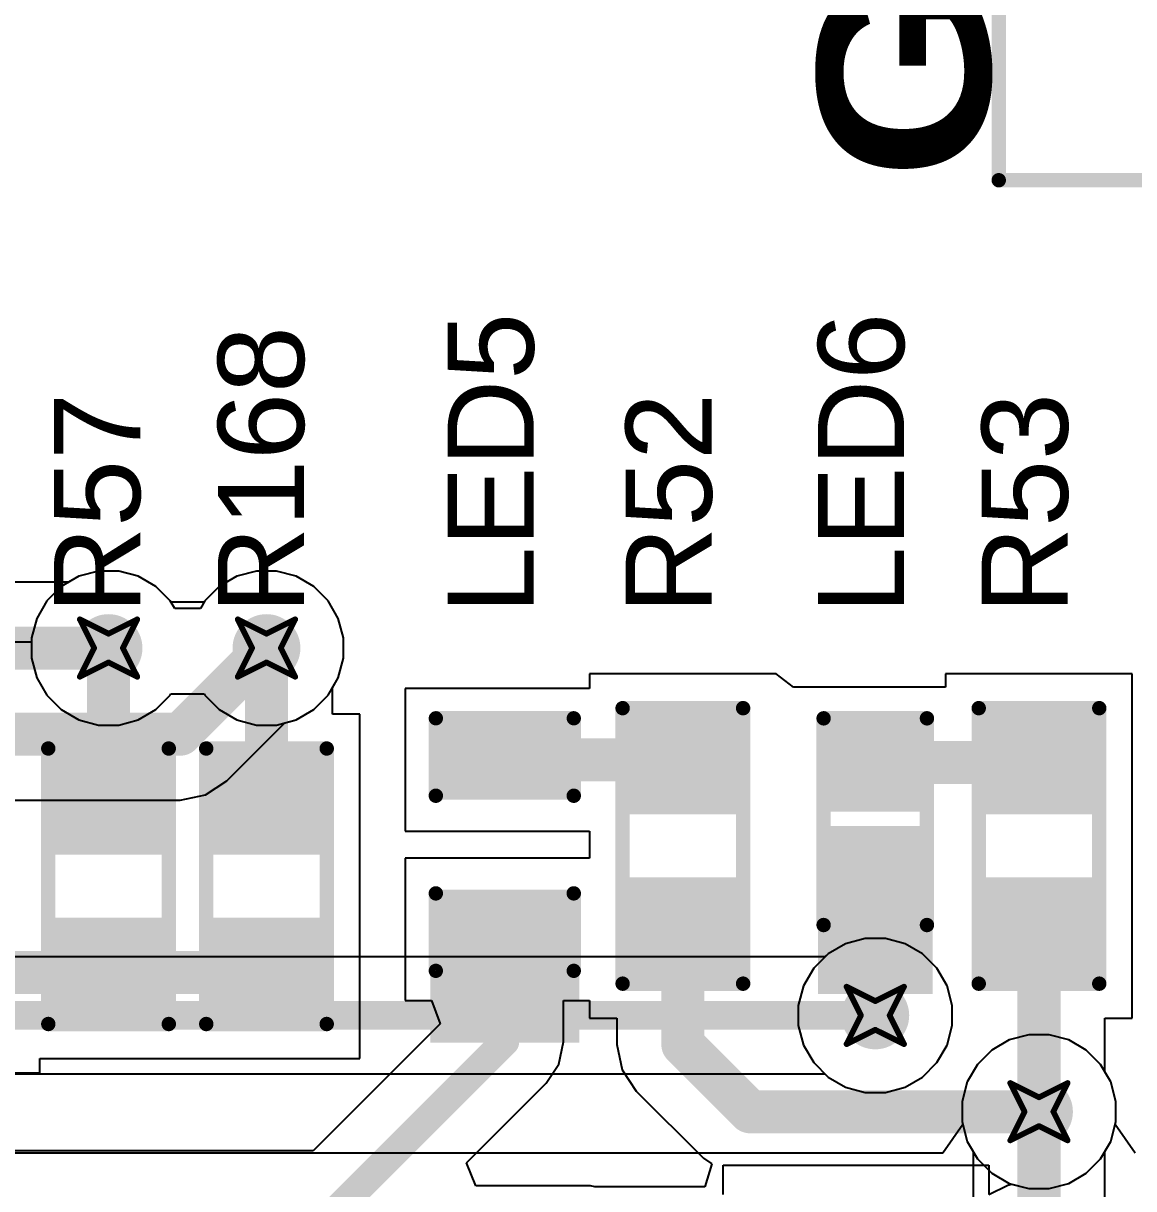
# Model space of a CAD drawing. Header units: inches. Extents: x -36 to 349, y -11 to 240.
# Drawn here: x 165.96 to 175.78, y 21 to 31.31 of the extents above; entities that cross this region are included whole.
import ezdxf

# ---------------------------------------------------------------- set-up
doc = ezdxf.new("R2010")
doc.units = ezdxf.units.IN
for name, color, linetype in [('Bottom Layer', 5, 'Continuous'), ('Drill Drawing', 1, 'Continuous'), ('Layer 1', 16, 'Continuous'), ('Layer 2', 76, 'Continuous'), ('Top Layer', 1, 'Continuous'), ('Top Overlay', 2, 'Continuous'), ('Top Paste', 8, 'Continuous'), ('Top Solder', 216, 'Continuous'), ('Via Holes', 16, 'Continuous')]:
    doc.layers.add(name, color=color, linetype=linetype)
doc.styles.add('Arial', font='', dxfattribs={"height": 0.2})
doc.styles.add('Arial Black_Bold', font='', dxfattribs={"height": 0.2})
doc.styles.get('Arial').set_extended_font_data('Arial')
doc.styles.get('Arial Black_Bold').set_extended_font_data('Arial Black', bold=True)

# ---------------------------------------------------------------- blocks, each defined once
blk = doc.blocks.new('R___0603_214')
at = {"layer": 'Top Layer'}
for points in [[(-0.381, 0.445), (-0.381, -0.445), (-1.143, -0.445), (-1.143, 0.445)], [(1.143, 0.445), (1.143, -0.445), (0.381, -0.445), (0.381, 0.445)]]:
    blk.add_hatch(color=1, dxfattribs=at).paths.add_polyline_path(points)
at = {"layer": 'Top Paste'}
for points in [[(-0.381, 0.445), (-0.381, -0.445), (-1.143, -0.445), (-1.143, 0.445)], [(1.143, 0.445), (1.143, -0.445), (0.381, -0.445), (0.381, 0.445)]]:
    blk.add_hatch(color=8, dxfattribs=at).paths.add_polyline_path(points)
at = {"layer": 'Top Solder'}
for points in [[(-0.279, 0.546), (-0.279, -0.546), (-1.245, -0.546), (-1.245, 0.546)], [(1.245, 0.546), (1.245, -0.546), (0.279, -0.546), (0.279, 0.546)]]:
    blk.add_hatch(color=216, dxfattribs=at).paths.add_polyline_path(points)
at = {"layer": 'Top Overlay'}
for points in [[(-1.219, -0.533, 0.127, 0.127, 0), (-1.219, 0.533, 0.127, 0.127, 0)], [(1.219, 0.533, 0.127, 0.127, 0), (-1.219, 0.533, 0.127, 0.127, 0)], [(1.219, -0.533, 0.127, 0.127, 0), (1.219, 0.533, 0.127, 0.127, 0)], [(1.219, -0.533, 0.127, 0.127, 0), (-1.219, -0.533, 0.127, 0.127, 0)]]:
    blk.add_lwpolyline(points, format="xyseb", dxfattribs=at)
for points in [[(-1.251, 0.533, 0.0635, 0.0635, 1), (-1.187, 0.533, 0.0635, 0.0635, 1)], [(-1.251, 0.533, 0.0635, 0.0635, 1), (-1.187, 0.533, 0.0635, 0.0635, 1)], [(1.187, 0.533, 0.0635, 0.0635, 1), (1.251, 0.533, 0.0635, 0.0635, 1)], [(1.187, 0.533, 0.0635, 0.0635, 1), (1.251, 0.533, 0.0635, 0.0635, 1)], [(-1.251, -0.533, 0.0635, 0.0635, 1), (-1.187, -0.533, 0.0635, 0.0635, 1)], [(-1.251, -0.533, 0.0635, 0.0635, 1), (-1.187, -0.533, 0.0635, 0.0635, 1)], [(1.187, -0.533, 0.0635, 0.0635, 1), (1.251, -0.533, 0.0635, 0.0635, 1)], [(1.187, -0.533, 0.0635, 0.0635, 1), (1.251, -0.533, 0.0635, 0.0635, 1)]]:
    blk.add_lwpolyline(points, format="xyseb", close=True, dxfattribs=at)
blk = doc.blocks.new('R___0603_248')
at = {"layer": 'Top Layer'}
for points in [[(-0.381, 0.445), (-0.381, -0.445), (-1.143, -0.445), (-1.143, 0.445)], [(1.143, 0.445), (1.143, -0.445), (0.381, -0.445), (0.381, 0.445)]]:
    blk.add_hatch(color=1, dxfattribs=at).paths.add_polyline_path(points)
at = {"layer": 'Top Paste'}
for points in [[(-0.381, 0.445), (-0.381, -0.445), (-1.143, -0.445), (-1.143, 0.445)], [(1.143, 0.445), (1.143, -0.445), (0.381, -0.445), (0.381, 0.445)]]:
    blk.add_hatch(color=8, dxfattribs=at).paths.add_polyline_path(points)
at = {"layer": 'Top Solder'}
for points in [[(-0.279, 0.546), (-0.279, -0.546), (-1.245, -0.546), (-1.245, 0.546)], [(1.245, 0.546), (1.245, -0.546), (0.279, -0.546), (0.279, 0.546)]]:
    blk.add_hatch(color=216, dxfattribs=at).paths.add_polyline_path(points)
at = {"layer": 'Top Overlay'}
for points in [[(-1.219, -0.533, 0.127, 0.127, 0), (-1.219, 0.533, 0.127, 0.127, 0)], [(1.219, 0.533, 0.127, 0.127, 0), (-1.219, 0.533, 0.127, 0.127, 0)], [(1.219, -0.533, 0.127, 0.127, 0), (1.219, 0.533, 0.127, 0.127, 0)], [(1.219, -0.533, 0.127, 0.127, 0), (-1.219, -0.533, 0.127, 0.127, 0)]]:
    blk.add_lwpolyline(points, format="xyseb", dxfattribs=at)
for points in [[(-1.251, 0.533, 0.0635, 0.0635, 1), (-1.187, 0.533, 0.0635, 0.0635, 1)], [(-1.251, 0.533, 0.0635, 0.0635, 1), (-1.187, 0.533, 0.0635, 0.0635, 1)], [(1.187, 0.533, 0.0635, 0.0635, 1), (1.251, 0.533, 0.0635, 0.0635, 1)], [(1.187, 0.533, 0.0635, 0.0635, 1), (1.251, 0.533, 0.0635, 0.0635, 1)], [(-1.251, -0.533, 0.0635, 0.0635, 1), (-1.187, -0.533, 0.0635, 0.0635, 1)], [(-1.251, -0.533, 0.0635, 0.0635, 1), (-1.187, -0.533, 0.0635, 0.0635, 1)], [(1.187, -0.533, 0.0635, 0.0635, 1), (1.251, -0.533, 0.0635, 0.0635, 1)], [(1.187, -0.533, 0.0635, 0.0635, 1), (1.251, -0.533, 0.0635, 0.0635, 1)]]:
    blk.add_lwpolyline(points, format="xyseb", close=True, dxfattribs=at)
blk = doc.blocks.new('R___0603_252')
at = {"layer": 'Top Layer'}
for points in [[(-0.381, 0.445), (-0.381, -0.445), (-1.143, -0.445), (-1.143, 0.445)], [(1.143, 0.445), (1.143, -0.445), (0.381, -0.445), (0.381, 0.445)]]:
    blk.add_hatch(color=1, dxfattribs=at).paths.add_polyline_path(points)
at = {"layer": 'Top Paste'}
for points in [[(-0.381, 0.445), (-0.381, -0.445), (-1.143, -0.445), (-1.143, 0.445)], [(1.143, 0.445), (1.143, -0.445), (0.381, -0.445), (0.381, 0.445)]]:
    blk.add_hatch(color=8, dxfattribs=at).paths.add_polyline_path(points)
at = {"layer": 'Top Solder'}
for points in [[(-0.279, 0.546), (-0.279, -0.546), (-1.245, -0.546), (-1.245, 0.546)], [(1.245, 0.546), (1.245, -0.546), (0.279, -0.546), (0.279, 0.546)]]:
    blk.add_hatch(color=216, dxfattribs=at).paths.add_polyline_path(points)
at = {"layer": 'Top Overlay'}
for points in [[(-1.219, 0.533, 0.127, 0.127, 0), (-1.219, -0.533, 0.127, 0.127, 0)], [(-1.219, 0.533, 0.127, 0.127, 0), (1.219, 0.533, 0.127, 0.127, 0)], [(1.219, 0.533, 0.127, 0.127, 0), (1.219, -0.533, 0.127, 0.127, 0)], [(-1.219, -0.533, 0.127, 0.127, 0), (1.219, -0.533, 0.127, 0.127, 0)]]:
    blk.add_lwpolyline(points, format="xyseb", dxfattribs=at)
for points in [[(-1.251, 0.533, 0.0635, 0.0635, 1), (-1.187, 0.533, 0.0635, 0.0635, 1)], [(-1.251, 0.533, 0.0635, 0.0635, 1), (-1.187, 0.533, 0.0635, 0.0635, 1)], [(1.187, 0.533, 0.0635, 0.0635, 1), (1.251, 0.533, 0.0635, 0.0635, 1)], [(1.187, 0.533, 0.0635, 0.0635, 1), (1.251, 0.533, 0.0635, 0.0635, 1)], [(-1.251, -0.533, 0.0635, 0.0635, 1), (-1.187, -0.533, 0.0635, 0.0635, 1)], [(-1.251, -0.533, 0.0635, 0.0635, 1), (-1.187, -0.533, 0.0635, 0.0635, 1)], [(1.187, -0.533, 0.0635, 0.0635, 1), (1.251, -0.533, 0.0635, 0.0635, 1)], [(1.187, -0.533, 0.0635, 0.0635, 1), (1.251, -0.533, 0.0635, 0.0635, 1)]]:
    blk.add_lwpolyline(points, format="xyseb", close=True, dxfattribs=at)
blk = doc.blocks.new('R___0603_253')
at = {"layer": 'Top Layer'}
for points in [[(-0.381, 0.445), (-0.381, -0.445), (-1.143, -0.445), (-1.143, 0.445)], [(1.143, 0.445), (1.143, -0.445), (0.381, -0.445), (0.381, 0.445)]]:
    blk.add_hatch(color=1, dxfattribs=at).paths.add_polyline_path(points)
at = {"layer": 'Top Paste'}
for points in [[(-0.381, 0.445), (-0.381, -0.445), (-1.143, -0.445), (-1.143, 0.445)], [(1.143, 0.445), (1.143, -0.445), (0.381, -0.445), (0.381, 0.445)]]:
    blk.add_hatch(color=8, dxfattribs=at).paths.add_polyline_path(points)
at = {"layer": 'Top Solder'}
for points in [[(-0.279, 0.546), (-0.279, -0.546), (-1.245, -0.546), (-1.245, 0.546)], [(1.245, 0.546), (1.245, -0.546), (0.279, -0.546), (0.279, 0.546)]]:
    blk.add_hatch(color=216, dxfattribs=at).paths.add_polyline_path(points)
at = {"layer": 'Top Overlay'}
for points in [[(-1.219, 0.533, 0.127, 0.127, 0), (-1.219, -0.533, 0.127, 0.127, 0)], [(-1.219, 0.533, 0.127, 0.127, 0), (1.219, 0.533, 0.127, 0.127, 0)], [(1.219, 0.533, 0.127, 0.127, 0), (1.219, -0.533, 0.127, 0.127, 0)], [(-1.219, -0.533, 0.127, 0.127, 0), (1.219, -0.533, 0.127, 0.127, 0)]]:
    blk.add_lwpolyline(points, format="xyseb", dxfattribs=at)
for points in [[(-1.251, 0.533, 0.0635, 0.0635, 1), (-1.187, 0.533, 0.0635, 0.0635, 1)], [(-1.251, 0.533, 0.0635, 0.0635, 1), (-1.187, 0.533, 0.0635, 0.0635, 1)], [(1.187, 0.533, 0.0635, 0.0635, 1), (1.251, 0.533, 0.0635, 0.0635, 1)], [(1.187, 0.533, 0.0635, 0.0635, 1), (1.251, 0.533, 0.0635, 0.0635, 1)], [(-1.251, -0.533, 0.0635, 0.0635, 1), (-1.187, -0.533, 0.0635, 0.0635, 1)], [(-1.251, -0.533, 0.0635, 0.0635, 1), (-1.187, -0.533, 0.0635, 0.0635, 1)], [(1.187, -0.533, 0.0635, 0.0635, 1), (1.251, -0.533, 0.0635, 0.0635, 1)], [(1.187, -0.533, 0.0635, 0.0635, 1), (1.251, -0.533, 0.0635, 0.0635, 1)]]:
    blk.add_lwpolyline(points, format="xyseb", close=True, dxfattribs=at)
blk = doc.blocks.new('LED_0402_319')
at = {"layer": 'Top Layer'}
for points in [[(-0.785, 0.36), (-0.165, 0.36), (-0.165, -0.36), (-0.785, -0.36)], [(0.165, 0.36), (0.785, 0.36), (0.785, -0.36), (0.165, -0.36)]]:
    blk.add_hatch(color=1, dxfattribs=at).paths.add_polyline_path(points)
at = {"layer": 'Top Overlay'}
blk.add_hatch(color=2, dxfattribs=at).paths.add_polyline_path([(0.94, -0.508), (1.549, -0.508), (1.549, 0.508), (0.94, 0.508)])
at = {"layer": 'Top Paste'}
for points in [[(-0.785, 0.36), (-0.165, 0.36), (-0.165, -0.36), (-0.785, -0.36)], [(0.165, 0.36), (0.785, 0.36), (0.785, -0.36), (0.165, -0.36)]]:
    blk.add_hatch(color=8, dxfattribs=at).paths.add_polyline_path(points)
at = {"layer": 'Top Solder'}
for points in [[(-0.887, 0.462), (-0.063, 0.462), (-0.063, -0.462), (-0.887, -0.462)], [(0.063, 0.462), (0.887, 0.462), (0.887, -0.462), (0.063, -0.462)]]:
    blk.add_hatch(color=216, dxfattribs=at).paths.add_polyline_path(points)
at = {"layer": 'Top Overlay'}
for points in [[(-0.889, -0.457, 0.127, 0.127, 0), (-0.889, 0.457, 0.127, 0.127, 0)], [(0.94, 0.457, 0.127, 0.127, 0), (-0.889, 0.457, 0.127, 0.127, 0)], [(0.94, -0.457, 0.127, 0.127, 0), (0.94, 0.457, 0.127, 0.127, 0)], [(0.94, -0.457, 0.127, 0.127, 0), (-0.889, -0.457, 0.127, 0.127, 0)]]:
    blk.add_lwpolyline(points, format="xyseb", dxfattribs=at)
for points in [[(-0.921, 0.457, 0.0635, 0.0635, 1), (-0.857, 0.457, 0.0635, 0.0635, 1)], [(-0.921, 0.457, 0.0635, 0.0635, 1), (-0.857, 0.457, 0.0635, 0.0635, 1)], [(0.908, 0.457, 0.0635, 0.0635, 1), (0.972, 0.457, 0.0635, 0.0635, 1)], [(0.908, 0.457, 0.0635, 0.0635, 1), (0.972, 0.457, 0.0635, 0.0635, 1)], [(-0.921, -0.457, 0.0635, 0.0635, 1), (-0.857, -0.457, 0.0635, 0.0635, 1)], [(-0.921, -0.457, 0.0635, 0.0635, 1), (-0.857, -0.457, 0.0635, 0.0635, 1)], [(0.908, -0.457, 0.0635, 0.0635, 1), (0.972, -0.457, 0.0635, 0.0635, 1)], [(0.908, -0.457, 0.0635, 0.0635, 1), (0.972, -0.457, 0.0635, 0.0635, 1)]]:
    blk.add_lwpolyline(points, format="xyseb", close=True, dxfattribs=at)
blk = doc.blocks.new('LED_0603_320')
at = {"layer": 'Top Layer'}
for points in [[(-1, 0.5), (-0.5, 0.5), (-0.5, -0.5), (-1, -0.5)], [(0.5, 0.5), (1, 0.5), (1, -0.5), (0.5, -0.5)]]:
    blk.add_hatch(color=1, dxfattribs=at).paths.add_polyline_path(points)
at = {"layer": 'Top Overlay'}
blk.add_hatch(color=2, dxfattribs=at).paths.add_polyline_path([(1.118, -0.66), (1.753, -0.66), (1.753, 0.66), (1.118, 0.66)])
at = {"layer": 'Top Paste'}
for points in [[(-1, 0.5), (-0.5, 0.5), (-0.5, -0.5), (-1, -0.5)], [(0.5, 0.5), (1, 0.5), (1, -0.5), (0.5, -0.5)]]:
    blk.add_hatch(color=8, dxfattribs=at).paths.add_polyline_path(points)
at = {"layer": 'Top Solder'}
for points in [[(-1.102, 0.602), (-0.398, 0.602), (-0.398, -0.602), (-1.102, -0.602)], [(0.398, 0.602), (1.102, 0.602), (1.102, -0.602), (0.398, -0.602)]]:
    blk.add_hatch(color=216, dxfattribs=at).paths.add_polyline_path(points)
at = {"layer": 'Top Overlay'}
for points in [[(-1.118, -0.61, 0.127, 0.127, 0), (-1.118, 0.61, 0.127, 0.127, 0)], [(-0.432, 0.61, 0.127, 0.127, 0), (-1.118, 0.61, 0.127, 0.127, 0)], [(1.118, 0.61, 0.127, 0.127, 0), (0.432, 0.61, 0.127, 0.127, 0)], [(1.118, -0.61, 0.127, 0.127, 0), (1.118, 0.61, 0.127, 0.127, 0)], [(-0.432, -0.61, 0.127, 0.127, 0), (-1.118, -0.61, 0.127, 0.127, 0)], [(1.118, -0.61, 0.127, 0.127, 0), (0.432, -0.61, 0.127, 0.127, 0)]]:
    blk.add_lwpolyline(points, format="xyseb", dxfattribs=at)
for points in [[(-1.149, 0.61, 0.0635, 0.0635, 1), (-1.086, 0.61, 0.0635, 0.0635, 1)], [(-1.149, 0.61, 0.0635, 0.0635, 1), (-1.086, 0.61, 0.0635, 0.0635, 1)], [(-0.464, 0.61, 0.0635, 0.0635, 1), (-0.4, 0.61, 0.0635, 0.0635, 1)], [(0.4, 0.61, 0.0635, 0.0635, 1), (0.464, 0.61, 0.0635, 0.0635, 1)], [(1.086, 0.61, 0.0635, 0.0635, 1), (1.149, 0.61, 0.0635, 0.0635, 1)], [(1.086, 0.61, 0.0635, 0.0635, 1), (1.149, 0.61, 0.0635, 0.0635, 1)], [(-1.149, -0.61, 0.0635, 0.0635, 1), (-1.086, -0.61, 0.0635, 0.0635, 1)], [(-1.149, -0.61, 0.0635, 0.0635, 1), (-1.086, -0.61, 0.0635, 0.0635, 1)], [(-0.464, -0.61, 0.0635, 0.0635, 1), (-0.4, -0.61, 0.0635, 0.0635, 1)], [(0.4, -0.61, 0.0635, 0.0635, 1), (0.464, -0.61, 0.0635, 0.0635, 1)], [(1.086, -0.61, 0.0635, 0.0635, 1), (1.149, -0.61, 0.0635, 0.0635, 1)], [(1.086, -0.61, 0.0635, 0.0635, 1), (1.149, -0.61, 0.0635, 0.0635, 1)]]:
    blk.add_lwpolyline(points, format="xyseb", close=True, dxfattribs=at)
blk = doc.blocks.new('TB008A_508_03BE_335')
at = {"layer": 'Top Overlay'}
for points in [[(12.7, -6, 0.127, 0.127, 0), (12.7, 7.89, 0.127, 0.127, 0)], [(12.7, -6, 0.127, 0.127, 0), (-2.54, -6, 0.127, 0.127, 0)]]:
    blk.add_lwpolyline(points, format="xyseb", dxfattribs=at)
blk.add_lwpolyline([(12.668, -6, 0.0635, 0.0635, 1), (12.732, -6, 0.0635, 0.0635, 1)], format="xyseb", close=True, dxfattribs=at)
blk.add_lwpolyline([(12.668, -6, 0.0635, 0.0635, 1), (12.732, -6, 0.0635, 0.0635, 1)], format="xyseb", close=True, dxfattribs=at)

msp = doc.modelspace()

# ---------------------------------------------------------------- hatches: boundary and pattern name
at = {"layer": 'Bottom Layer'}
h = msp.add_hatch(color=5, dxfattribs=at)
edge = h.paths.add_edge_path()
edge.add_arc((166.709, 25.781), 0.3, 0, 360)
h = msp.add_hatch(color=5, dxfattribs=at)
edge = h.paths.add_edge_path()
edge.add_arc((168.106, 25.781), 0.3, 0, 360)
h = msp.add_hatch(color=5, dxfattribs=at)
edge = h.paths.add_edge_path()
edge.add_arc((173.491, 22.53), 0.3, 0, 360)
h = msp.add_hatch(color=5, dxfattribs=at)
edge = h.paths.add_edge_path()
edge.add_arc((174.939, 21.678), 0.3, 0, 360)
at = {"layer": 'Layer 1'}
h = msp.add_hatch(color=16, dxfattribs=at)
edge = h.paths.add_edge_path()
edge.add_arc((166.709, 25.781), 0.3, 0, 360)
h = msp.add_hatch(color=16, dxfattribs=at)
edge = h.paths.add_edge_path()
edge.add_arc((168.106, 25.781), 0.3, 0, 360)
h = msp.add_hatch(color=16, dxfattribs=at)
edge = h.paths.add_edge_path()
edge.add_arc((173.491, 22.53), 0.3, 0, 360)
h = msp.add_hatch(color=16, dxfattribs=at)
edge = h.paths.add_edge_path()
edge.add_arc((174.939, 21.678), 0.3, 0, 360)
at = {"layer": 'Layer 2'}
h = msp.add_hatch(color=76, dxfattribs=at)
edge = h.paths.add_edge_path()
edge.add_arc((166.709, 25.781), 0.3, 0, 360)
h = msp.add_hatch(color=76, dxfattribs=at)
edge = h.paths.add_edge_path()
edge.add_arc((168.106, 25.781), 0.3, 0, 360)
h = msp.add_hatch(color=76, dxfattribs=at)
edge = h.paths.add_edge_path()
edge.add_arc((173.491, 22.53), 0.3, 0, 360)
h = msp.add_hatch(color=76, dxfattribs=at)
edge = h.paths.add_edge_path()
edge.add_arc((174.939, 21.678), 0.3, 0, 360)
at = {"layer": 'Top Layer'}
h = msp.add_hatch(color=1, dxfattribs=at)
edge = h.paths.add_edge_path()
edge.add_arc((166.709, 25.781), 0.3, 0, 360)
h = msp.add_hatch(color=1, dxfattribs=at)
edge = h.paths.add_edge_path()
edge.add_arc((168.106, 25.781), 0.3, 0, 360)
h = msp.add_hatch(color=1, dxfattribs=at)
edge = h.paths.add_edge_path()
edge.add_arc((173.491, 22.53), 0.3, 0, 360)
h = msp.add_hatch(color=1, dxfattribs=at)
edge = h.paths.add_edge_path()
edge.add_arc((174.939, 21.678), 0.3, 0, 360)
at = {"layer": 'Via Holes'}
h = msp.add_hatch(color=7, dxfattribs=at)
edge = h.paths.add_edge_path()
edge.add_arc((166.709, 25.781), 0.15, 0, 360)
h = msp.add_hatch(color=7, dxfattribs=at)
edge = h.paths.add_edge_path()
edge.add_arc((168.106, 25.781), 0.15, 0, 360)
h = msp.add_hatch(color=7, dxfattribs=at)
edge = h.paths.add_edge_path()
edge.add_arc((173.491, 22.53), 0.15, 0, 360)
h = msp.add_hatch(color=7, dxfattribs=at)
edge = h.paths.add_edge_path()
edge.add_arc((174.939, 21.678), 0.15, 0, 360)

# ---------------------------------------------------------------- linework, layer by layer
at = {"layer": 'Bottom Layer'}
for p, q in [((166.446, 26.416), (166.356, 26.364)), ((166.62, 26.462), (166.446, 26.416)), ((166.799, 26.462), (166.62, 26.462)), ((166.972, 26.416), (166.799, 26.462)), ((167.127, 26.326), (166.972, 26.416)), ((167.843, 26.416), (167.688, 26.326)), ((168.017, 26.462), (167.843, 26.416)), ((168.196, 26.462), (168.017, 26.462)), ((168.369, 26.416), (168.196, 26.462)), ((168.524, 26.326), (168.369, 26.416)), ((166.356, 26.364), (162.721, 26.364)), ((167.254, 26.199), (167.127, 26.326)), ((167.688, 26.326), (167.561, 26.199)), ((168.651, 26.199), (168.524, 26.326)), ((167.294, 26.13), (167.254, 26.199)), ((167.561, 26.199), (167.522, 26.13)), ((168.741, 26.044), (168.651, 26.199)), ((167.522, 26.13), (167.294, 26.13)), ((168.787, 25.871), (168.741, 26.044)), ((168.787, 25.691), (168.787, 25.871)), ((168.741, 25.518), (168.787, 25.691)), ((168.651, 25.363), (168.741, 25.518)), ((168.524, 25.236), (168.651, 25.363)), ((168.369, 25.146), (168.524, 25.236)), ((167.756, 24.607), (168.269, 25.12)), ((168.269, 25.12), (168.369, 25.146)), ((167.567, 24.481), (167.756, 24.607)), ((167.344, 24.436), (167.567, 24.481)), ((163.445, 24.436), (167.344, 24.436)), ((173.401, 23.211), (173.228, 23.164)), ((173.581, 23.211), (173.401, 23.211)), ((173.754, 23.164), (173.581, 23.211)), ((173.228, 23.164), (173.073, 23.075)), ((173.909, 23.075), (173.754, 23.164)), ((173.046, 23.048), (163.979, 23.048)), ((173.073, 23.075), (173.046, 23.048)), ((174.036, 22.948), (173.909, 23.075)), ((174.126, 22.793), (174.036, 22.948)), ((174.172, 22.619), (174.126, 22.793)), ((174.172, 22.44), (174.172, 22.619)), ((174.126, 22.267), (174.172, 22.44)), ((174.676, 22.313), (174.521, 22.223)), ((174.849, 22.359), (174.676, 22.313)), ((175.028, 22.359), (174.849, 22.359)), ((175.202, 22.313), (175.028, 22.359)), ((175.357, 22.223), (175.202, 22.313)), ((174.036, 22.112), (174.126, 22.267)), ((174.521, 22.223), (174.394, 22.096)), ((175.484, 22.096), (175.357, 22.223)), ((173.909, 21.985), (174.036, 22.112)), ((174.394, 22.096), (174.304, 21.941)), ((175.573, 21.941), (175.484, 22.096)), ((163.979, 22.012), (173.046, 22.012)), ((173.046, 22.012), (173.073, 21.985)), ((173.073, 21.985), (173.228, 21.895)), ((173.754, 21.895), (173.909, 21.985)), ((173.228, 21.895), (173.401, 21.849)), ((173.581, 21.849), (173.754, 21.895)), ((174.304, 21.941), (174.258, 21.768)), ((175.62, 21.768), (175.573, 21.941)), ((173.401, 21.849), (173.581, 21.849)), ((174.258, 21.768), (174.258, 21.589)), ((175.62, 21.589), (175.62, 21.768)), ((174.258, 21.589), (174.304, 21.415)), ((175.573, 21.415), (175.62, 21.589)), ((174.304, 21.415), (174.356, 21.326)), ((175.521, 21.326), (175.573, 21.415)), ((174.356, 21.326), (174.356, 17.018)), ((175.521, 17.259), (175.521, 21.326))]:
    msp.add_line(p, q, dxfattribs=at)
for points in [[(162.721, 25.781, 0.381, 0.381, 0), (166.709, 25.781, 0.381, 0.381, 0)], [(167.344, 25.019, 0.381, 0.381, 0), (168.106, 25.781, 0.381, 0.381, 0)], [(163.204, 25.019, 0.381, 0.381, 0), (167.344, 25.019, 0.381, 0.381, 0)], [(163.534, 22.53, 0.254, 0.254, 0), (173.491, 22.53, 0.254, 0.254, 0)], [(174.939, 17.018, 0.381, 0.381, 0), (174.939, 21.678, 0.381, 0.381, 0)]]:
    msp.add_lwpolyline(points, format="xyseb", dxfattribs=at)
for points in [[(166.614, 25.781, 0.191, 0.191, 1), (166.804, 25.781, 0.191, 0.191, 1)], [(168.011, 25.781, 0.191, 0.191, 1), (168.201, 25.781, 0.191, 0.191, 1)], [(167.249, 25.019, 0.191, 0.191, 1), (167.439, 25.019, 0.191, 0.191, 1)], [(167.249, 25.019, 0.191, 0.191, 1), (167.439, 25.019, 0.191, 0.191, 1)], [(173.427, 22.53, 0.127, 0.127, 1), (173.554, 22.53, 0.127, 0.127, 1)], [(174.844, 21.678, 0.191, 0.191, 1), (175.034, 21.678, 0.191, 0.191, 1)]]:
    msp.add_lwpolyline(points, format="xyseb", close=True, dxfattribs=at)
at = {"layer": 'Drill Drawing'}
for points in [[(166.455, 26.035, 0.0508, 0.0508, 0), (166.709, 25.908, 0.0508, 0.0508, 0)], [(166.455, 26.035, 0.0508, 0.0508, 0), (166.582, 25.781, 0.0508, 0.0508, 0)], [(166.709, 25.908, 0.0508, 0.0508, 0), (166.963, 26.035, 0.0508, 0.0508, 0)], [(166.836, 25.781, 0.0508, 0.0508, 0), (166.963, 26.035, 0.0508, 0.0508, 0)], [(167.852, 26.035, 0.0508, 0.0508, 0), (168.106, 25.908, 0.0508, 0.0508, 0)], [(167.852, 26.035, 0.0508, 0.0508, 0), (167.979, 25.781, 0.0508, 0.0508, 0)], [(168.106, 25.908, 0.0508, 0.0508, 0), (168.36, 26.035, 0.0508, 0.0508, 0)], [(168.233, 25.781, 0.0508, 0.0508, 0), (168.36, 26.035, 0.0508, 0.0508, 0)], [(166.455, 25.527, 0.0508, 0.0508, 0), (166.582, 25.781, 0.0508, 0.0508, 0)], [(166.836, 25.781, 0.0508, 0.0508, 0), (166.963, 25.527, 0.0508, 0.0508, 0)], [(167.852, 25.527, 0.0508, 0.0508, 0), (167.979, 25.781, 0.0508, 0.0508, 0)], [(168.233, 25.781, 0.0508, 0.0508, 0), (168.36, 25.527, 0.0508, 0.0508, 0)], [(166.455, 25.527, 0.0508, 0.0508, 0), (166.709, 25.654, 0.0508, 0.0508, 0)], [(166.709, 25.654, 0.0508, 0.0508, 0), (166.963, 25.527, 0.0508, 0.0508, 0)], [(167.852, 25.527, 0.0508, 0.0508, 0), (168.106, 25.654, 0.0508, 0.0508, 0)], [(168.106, 25.654, 0.0508, 0.0508, 0), (168.36, 25.527, 0.0508, 0.0508, 0)], [(173.237, 22.784, 0.0508, 0.0508, 0), (173.491, 22.657, 0.0508, 0.0508, 0)], [(173.237, 22.784, 0.0508, 0.0508, 0), (173.364, 22.53, 0.0508, 0.0508, 0)], [(173.491, 22.657, 0.0508, 0.0508, 0), (173.745, 22.784, 0.0508, 0.0508, 0)], [(173.618, 22.53, 0.0508, 0.0508, 0), (173.745, 22.784, 0.0508, 0.0508, 0)], [(173.237, 22.276, 0.0508, 0.0508, 0), (173.364, 22.53, 0.0508, 0.0508, 0)], [(173.618, 22.53, 0.0508, 0.0508, 0), (173.745, 22.276, 0.0508, 0.0508, 0)], [(173.237, 22.276, 0.0508, 0.0508, 0), (173.491, 22.403, 0.0508, 0.0508, 0)], [(173.491, 22.403, 0.0508, 0.0508, 0), (173.745, 22.276, 0.0508, 0.0508, 0)], [(174.685, 21.932, 0.0508, 0.0508, 0), (174.939, 21.805, 0.0508, 0.0508, 0)], [(174.685, 21.932, 0.0508, 0.0508, 0), (174.812, 21.678, 0.0508, 0.0508, 0)], [(174.939, 21.805, 0.0508, 0.0508, 0), (175.193, 21.932, 0.0508, 0.0508, 0)], [(175.066, 21.678, 0.0508, 0.0508, 0), (175.193, 21.932, 0.0508, 0.0508, 0)], [(174.685, 21.424, 0.0508, 0.0508, 0), (174.812, 21.678, 0.0508, 0.0508, 0)], [(175.066, 21.678, 0.0508, 0.0508, 0), (175.193, 21.424, 0.0508, 0.0508, 0)], [(174.685, 21.424, 0.0508, 0.0508, 0), (174.939, 21.551, 0.0508, 0.0508, 0)], [(174.939, 21.551, 0.0508, 0.0508, 0), (175.193, 21.424, 0.0508, 0.0508, 0)]]:
    msp.add_lwpolyline(points, format="xyseb", dxfattribs=at)
for points in [[(166.442, 26.035, 0.0254, 0.0254, 1), (166.468, 26.035, 0.0254, 0.0254, 1)], [(166.442, 26.035, 0.0254, 0.0254, 1), (166.468, 26.035, 0.0254, 0.0254, 1)], [(166.95, 26.035, 0.0254, 0.0254, 1), (166.976, 26.035, 0.0254, 0.0254, 1)], [(166.95, 26.035, 0.0254, 0.0254, 1), (166.976, 26.035, 0.0254, 0.0254, 1)], [(167.839, 26.035, 0.0254, 0.0254, 1), (167.865, 26.035, 0.0254, 0.0254, 1)], [(167.839, 26.035, 0.0254, 0.0254, 1), (167.865, 26.035, 0.0254, 0.0254, 1)], [(168.347, 26.035, 0.0254, 0.0254, 1), (168.373, 26.035, 0.0254, 0.0254, 1)], [(168.347, 26.035, 0.0254, 0.0254, 1), (168.373, 26.035, 0.0254, 0.0254, 1)], [(166.696, 25.908, 0.0254, 0.0254, 1), (166.722, 25.908, 0.0254, 0.0254, 1)], [(166.696, 25.908, 0.0254, 0.0254, 1), (166.722, 25.908, 0.0254, 0.0254, 1)], [(168.093, 25.908, 0.0254, 0.0254, 1), (168.119, 25.908, 0.0254, 0.0254, 1)], [(168.093, 25.908, 0.0254, 0.0254, 1), (168.119, 25.908, 0.0254, 0.0254, 1)], [(166.569, 25.781, 0.0254, 0.0254, 1), (166.595, 25.781, 0.0254, 0.0254, 1)], [(166.569, 25.781, 0.0254, 0.0254, 1), (166.595, 25.781, 0.0254, 0.0254, 1)], [(166.823, 25.781, 0.0254, 0.0254, 1), (166.849, 25.781, 0.0254, 0.0254, 1)], [(166.823, 25.781, 0.0254, 0.0254, 1), (166.849, 25.781, 0.0254, 0.0254, 1)], [(167.966, 25.781, 0.0254, 0.0254, 1), (167.992, 25.781, 0.0254, 0.0254, 1)], [(167.966, 25.781, 0.0254, 0.0254, 1), (167.992, 25.781, 0.0254, 0.0254, 1)], [(168.22, 25.781, 0.0254, 0.0254, 1), (168.246, 25.781, 0.0254, 0.0254, 1)], [(168.22, 25.781, 0.0254, 0.0254, 1), (168.246, 25.781, 0.0254, 0.0254, 1)], [(166.696, 25.654, 0.0254, 0.0254, 1), (166.722, 25.654, 0.0254, 0.0254, 1)], [(166.696, 25.654, 0.0254, 0.0254, 1), (166.722, 25.654, 0.0254, 0.0254, 1)], [(168.093, 25.654, 0.0254, 0.0254, 1), (168.119, 25.654, 0.0254, 0.0254, 1)], [(168.093, 25.654, 0.0254, 0.0254, 1), (168.119, 25.654, 0.0254, 0.0254, 1)], [(166.442, 25.527, 0.0254, 0.0254, 1), (166.468, 25.527, 0.0254, 0.0254, 1)], [(166.442, 25.527, 0.0254, 0.0254, 1), (166.468, 25.527, 0.0254, 0.0254, 1)], [(166.95, 25.527, 0.0254, 0.0254, 1), (166.976, 25.527, 0.0254, 0.0254, 1)], [(166.95, 25.527, 0.0254, 0.0254, 1), (166.976, 25.527, 0.0254, 0.0254, 1)], [(167.839, 25.527, 0.0254, 0.0254, 1), (167.865, 25.527, 0.0254, 0.0254, 1)], [(167.839, 25.527, 0.0254, 0.0254, 1), (167.865, 25.527, 0.0254, 0.0254, 1)], [(168.347, 25.527, 0.0254, 0.0254, 1), (168.373, 25.527, 0.0254, 0.0254, 1)], [(168.347, 25.527, 0.0254, 0.0254, 1), (168.373, 25.527, 0.0254, 0.0254, 1)], [(173.224, 22.784, 0.0254, 0.0254, 1), (173.25, 22.784, 0.0254, 0.0254, 1)], [(173.224, 22.784, 0.0254, 0.0254, 1), (173.25, 22.784, 0.0254, 0.0254, 1)], [(173.732, 22.784, 0.0254, 0.0254, 1), (173.758, 22.784, 0.0254, 0.0254, 1)], [(173.732, 22.784, 0.0254, 0.0254, 1), (173.758, 22.784, 0.0254, 0.0254, 1)], [(173.478, 22.657, 0.0254, 0.0254, 1), (173.504, 22.657, 0.0254, 0.0254, 1)], [(173.478, 22.657, 0.0254, 0.0254, 1), (173.504, 22.657, 0.0254, 0.0254, 1)], [(173.351, 22.53, 0.0254, 0.0254, 1), (173.377, 22.53, 0.0254, 0.0254, 1)], [(173.351, 22.53, 0.0254, 0.0254, 1), (173.377, 22.53, 0.0254, 0.0254, 1)], [(173.605, 22.53, 0.0254, 0.0254, 1), (173.631, 22.53, 0.0254, 0.0254, 1)], [(173.605, 22.53, 0.0254, 0.0254, 1), (173.631, 22.53, 0.0254, 0.0254, 1)], [(173.478, 22.403, 0.0254, 0.0254, 1), (173.504, 22.403, 0.0254, 0.0254, 1)], [(173.478, 22.403, 0.0254, 0.0254, 1), (173.504, 22.403, 0.0254, 0.0254, 1)], [(173.224, 22.276, 0.0254, 0.0254, 1), (173.25, 22.276, 0.0254, 0.0254, 1)], [(173.224, 22.276, 0.0254, 0.0254, 1), (173.25, 22.276, 0.0254, 0.0254, 1)], [(173.732, 22.276, 0.0254, 0.0254, 1), (173.758, 22.276, 0.0254, 0.0254, 1)], [(173.732, 22.276, 0.0254, 0.0254, 1), (173.758, 22.276, 0.0254, 0.0254, 1)], [(174.672, 21.932, 0.0254, 0.0254, 1), (174.697, 21.932, 0.0254, 0.0254, 1)], [(174.672, 21.932, 0.0254, 0.0254, 1), (174.697, 21.932, 0.0254, 0.0254, 1)], [(175.18, 21.932, 0.0254, 0.0254, 1), (175.205, 21.932, 0.0254, 0.0254, 1)], [(175.18, 21.932, 0.0254, 0.0254, 1), (175.205, 21.932, 0.0254, 0.0254, 1)], [(174.926, 21.805, 0.0254, 0.0254, 1), (174.951, 21.805, 0.0254, 0.0254, 1)], [(174.926, 21.805, 0.0254, 0.0254, 1), (174.951, 21.805, 0.0254, 0.0254, 1)], [(174.799, 21.678, 0.0254, 0.0254, 1), (174.824, 21.678, 0.0254, 0.0254, 1)], [(174.799, 21.678, 0.0254, 0.0254, 1), (174.824, 21.678, 0.0254, 0.0254, 1)], [(175.053, 21.678, 0.0254, 0.0254, 1), (175.078, 21.678, 0.0254, 0.0254, 1)], [(175.053, 21.678, 0.0254, 0.0254, 1), (175.078, 21.678, 0.0254, 0.0254, 1)], [(174.926, 21.551, 0.0254, 0.0254, 1), (174.951, 21.551, 0.0254, 0.0254, 1)], [(174.926, 21.551, 0.0254, 0.0254, 1), (174.951, 21.551, 0.0254, 0.0254, 1)], [(174.672, 21.424, 0.0254, 0.0254, 1), (174.697, 21.424, 0.0254, 0.0254, 1)], [(174.672, 21.424, 0.0254, 0.0254, 1), (174.697, 21.424, 0.0254, 0.0254, 1)], [(175.18, 21.424, 0.0254, 0.0254, 1), (175.205, 21.424, 0.0254, 0.0254, 1)], [(175.18, 21.424, 0.0254, 0.0254, 1), (175.205, 21.424, 0.0254, 0.0254, 1)]]:
    msp.add_lwpolyline(points, format="xyseb", close=True, dxfattribs=at)
at = {"layer": 'Layer 1'}
for p, q in [((166.446, 26.416), (166.291, 26.326)), ((166.62, 26.462), (166.446, 26.416)), ((166.799, 26.462), (166.62, 26.462)), ((166.972, 26.416), (166.799, 26.462)), ((167.127, 26.326), (166.972, 26.416)), ((167.843, 26.416), (167.688, 26.326)), ((168.017, 26.462), (167.843, 26.416)), ((168.196, 26.462), (168.017, 26.462)), ((168.369, 26.416), (168.196, 26.462)), ((168.524, 26.326), (168.369, 26.416)), ((166.291, 26.326), (166.164, 26.199)), ((167.254, 26.199), (167.127, 26.326)), ((167.688, 26.326), (167.561, 26.199)), ((168.651, 26.199), (168.524, 26.326)), ((166.164, 26.199), (166.075, 26.044)), ((167.261, 26.187), (167.254, 26.199)), ((167.561, 26.199), (167.554, 26.187)), ((168.741, 26.044), (168.651, 26.199)), ((167.554, 26.187), (167.261, 26.187)), ((166.075, 26.044), (166.028, 25.871)), ((168.787, 25.871), (168.741, 26.044)), ((166.028, 25.871), (166.028, 25.691)), ((168.787, 25.691), (168.787, 25.871)), ((166.028, 25.691), (166.075, 25.518)), ((168.741, 25.518), (168.787, 25.691)), ((166.075, 25.518), (166.164, 25.363)), ((168.651, 25.363), (168.741, 25.518)), ((167.254, 25.363), (167.261, 25.375)), ((167.261, 25.375), (167.554, 25.375)), ((167.554, 25.375), (167.561, 25.363)), ((166.164, 25.363), (166.291, 25.236)), ((167.127, 25.236), (167.254, 25.363)), ((167.561, 25.363), (167.688, 25.236)), ((168.524, 25.236), (168.651, 25.363)), ((166.291, 25.236), (166.446, 25.146)), ((166.972, 25.146), (167.127, 25.236)), ((167.688, 25.236), (167.843, 25.146)), ((168.369, 25.146), (168.524, 25.236)), ((166.446, 25.146), (166.62, 25.1)), ((166.62, 25.1), (166.799, 25.1)), ((166.799, 25.1), (166.972, 25.146)), ((167.843, 25.146), (168.017, 25.1)), ((168.017, 25.1), (168.196, 25.1)), ((168.196, 25.1), (168.369, 25.146)), ((173.401, 23.211), (173.228, 23.164)), ((173.581, 23.211), (173.401, 23.211)), ((173.754, 23.164), (173.581, 23.211)), ((173.228, 23.164), (173.073, 23.075)), ((173.909, 23.075), (173.754, 23.164)), ((173.073, 23.075), (172.946, 22.948)), ((174.036, 22.948), (173.909, 23.075)), ((172.946, 22.948), (172.856, 22.793)), ((174.126, 22.793), (174.036, 22.948)), ((172.856, 22.793), (172.81, 22.619)), ((174.172, 22.619), (174.126, 22.793)), ((172.81, 22.619), (172.81, 22.44)), ((174.172, 22.44), (174.172, 22.619)), ((172.81, 22.44), (172.856, 22.267)), ((174.126, 22.267), (174.172, 22.44)), ((174.676, 22.313), (174.521, 22.223)), ((174.849, 22.359), (174.676, 22.313)), ((175.028, 22.359), (174.849, 22.359)), ((175.202, 22.313), (175.028, 22.359)), ((175.357, 22.223), (175.202, 22.313)), ((172.856, 22.267), (172.946, 22.112)), ((174.036, 22.112), (174.126, 22.267)), ((174.521, 22.223), (174.394, 22.096)), ((175.484, 22.096), (175.357, 22.223)), ((172.946, 22.112), (173.073, 21.985)), ((173.909, 21.985), (174.036, 22.112)), ((174.394, 22.096), (174.304, 21.941)), ((175.573, 21.941), (175.484, 22.096)), ((173.073, 21.985), (173.228, 21.895)), ((173.754, 21.895), (173.909, 21.985)), ((173.228, 21.895), (173.401, 21.849)), ((173.581, 21.849), (173.754, 21.895)), ((174.304, 21.941), (174.258, 21.768)), ((175.62, 21.768), (175.573, 21.941)), ((173.401, 21.849), (173.581, 21.849)), ((174.258, 21.768), (174.258, 21.589)), ((175.62, 21.589), (175.62, 21.768)), ((174.258, 21.589), (174.304, 21.415)), ((175.573, 21.415), (175.62, 21.589)), ((174.304, 21.415), (174.394, 21.26)), ((175.484, 21.26), (175.573, 21.415)), ((174.394, 21.26), (174.521, 21.133)), ((175.357, 21.133), (175.484, 21.26)), ((174.521, 21.133), (174.676, 21.044)), ((174.676, 21.044), (174.849, 20.997)), ((175.028, 20.997), (175.202, 21.044)), ((175.202, 21.044), (175.357, 21.133)), ((174.849, 20.997), (175.028, 20.997))]:
    msp.add_line(p, q, dxfattribs=at)
at = {"layer": 'Layer 2'}
for p, q in [((166.446, 26.416), (166.291, 26.326)), ((166.62, 26.462), (166.446, 26.416)), ((166.799, 26.462), (166.62, 26.462)), ((166.972, 26.416), (166.799, 26.462)), ((167.127, 26.326), (166.972, 26.416)), ((167.843, 26.416), (167.688, 26.326)), ((168.017, 26.462), (167.843, 26.416)), ((168.196, 26.462), (168.017, 26.462)), ((168.369, 26.416), (168.196, 26.462)), ((168.524, 26.326), (168.369, 26.416)), ((166.291, 26.326), (166.164, 26.199)), ((167.254, 26.199), (167.127, 26.326)), ((167.688, 26.326), (167.561, 26.199)), ((168.651, 26.199), (168.524, 26.326)), ((166.164, 26.199), (166.075, 26.044)), ((167.261, 26.187), (167.254, 26.199)), ((167.561, 26.199), (167.554, 26.187)), ((168.741, 26.044), (168.651, 26.199)), ((167.554, 26.187), (167.261, 26.187)), ((166.075, 26.044), (166.028, 25.871)), ((168.787, 25.871), (168.741, 26.044)), ((166.028, 25.871), (166.028, 25.691)), ((168.787, 25.691), (168.787, 25.871)), ((166.028, 25.691), (166.075, 25.518)), ((168.741, 25.518), (168.787, 25.691)), ((166.075, 25.518), (166.164, 25.363)), ((168.651, 25.363), (168.741, 25.518)), ((167.254, 25.363), (167.261, 25.375)), ((167.261, 25.375), (167.554, 25.375)), ((167.554, 25.375), (167.561, 25.363)), ((166.164, 25.363), (166.291, 25.236)), ((167.127, 25.236), (167.254, 25.363)), ((167.561, 25.363), (167.688, 25.236)), ((168.524, 25.236), (168.651, 25.363)), ((166.291, 25.236), (166.446, 25.146)), ((166.972, 25.146), (167.127, 25.236)), ((167.688, 25.236), (167.843, 25.146)), ((168.369, 25.146), (168.524, 25.236)), ((166.446, 25.146), (166.62, 25.1)), ((166.62, 25.1), (166.799, 25.1)), ((166.799, 25.1), (166.972, 25.146)), ((167.843, 25.146), (168.017, 25.1)), ((168.017, 25.1), (168.196, 25.1)), ((168.196, 25.1), (168.369, 25.146)), ((173.401, 23.211), (173.228, 23.164)), ((173.581, 23.211), (173.401, 23.211)), ((173.754, 23.164), (173.581, 23.211)), ((173.228, 23.164), (173.073, 23.075)), ((173.909, 23.075), (173.754, 23.164)), ((173.073, 23.075), (172.946, 22.948)), ((174.036, 22.948), (173.909, 23.075)), ((172.946, 22.948), (172.856, 22.793)), ((174.126, 22.793), (174.036, 22.948)), ((172.856, 22.793), (172.81, 22.619)), ((174.172, 22.619), (174.126, 22.793)), ((172.81, 22.619), (172.81, 22.44)), ((174.172, 22.44), (174.172, 22.619)), ((172.81, 22.44), (172.856, 22.267)), ((174.126, 22.267), (174.172, 22.44)), ((174.676, 22.313), (174.521, 22.223)), ((174.849, 22.359), (174.676, 22.313)), ((175.028, 22.359), (174.849, 22.359)), ((175.202, 22.313), (175.028, 22.359)), ((175.357, 22.223), (175.202, 22.313)), ((172.856, 22.267), (172.946, 22.112)), ((174.036, 22.112), (174.126, 22.267)), ((174.521, 22.223), (174.394, 22.096)), ((175.484, 22.096), (175.357, 22.223)), ((172.946, 22.112), (173.073, 21.985)), ((173.909, 21.985), (174.036, 22.112)), ((174.394, 22.096), (174.304, 21.941)), ((175.573, 21.941), (175.484, 22.096)), ((173.073, 21.985), (173.228, 21.895)), ((173.754, 21.895), (173.909, 21.985)), ((173.228, 21.895), (173.401, 21.849)), ((173.581, 21.849), (173.754, 21.895)), ((174.304, 21.941), (174.258, 21.768)), ((175.62, 21.768), (175.573, 21.941)), ((173.401, 21.849), (173.581, 21.849)), ((174.258, 21.768), (174.258, 21.589)), ((175.62, 21.589), (175.62, 21.768)), ((174.264, 21.565), (174.089, 21.311)), ((174.258, 21.589), (174.264, 21.565)), ((175.613, 21.565), (175.62, 21.589)), ((175.789, 21.311), (175.613, 21.565)), ((174.089, 21.311), (162.11, 21.311))]:
    msp.add_line(p, q, dxfattribs=at)
at = {"layer": 'Top Layer'}
for p, q in [((166.446, 26.416), (166.291, 26.326)), ((166.62, 26.462), (166.446, 26.416)), ((166.799, 26.462), (166.62, 26.462)), ((166.972, 26.416), (166.799, 26.462)), ((167.127, 26.326), (166.972, 26.416)), ((167.843, 26.416), (167.688, 26.326)), ((168.017, 26.462), (167.843, 26.416)), ((168.196, 26.462), (168.017, 26.462)), ((168.369, 26.416), (168.196, 26.462)), ((168.524, 26.326), (168.369, 26.416)), ((166.291, 26.326), (166.164, 26.199)), ((167.254, 26.199), (167.127, 26.326)), ((167.688, 26.326), (167.561, 26.199)), ((168.651, 26.199), (168.524, 26.326)), ((166.164, 26.199), (166.075, 26.044)), ((167.294, 26.131), (167.254, 26.199)), ((167.561, 26.199), (167.522, 26.131)), ((168.741, 26.044), (168.651, 26.199)), ((167.522, 26.131), (167.294, 26.131)), ((166.075, 26.044), (166.028, 25.871)), ((168.787, 25.871), (168.741, 26.044)), ((166.028, 25.832), (165.757, 25.832)), ((166.028, 25.871), (166.028, 25.832)), ((168.787, 25.691), (168.787, 25.871)), ((168.741, 25.518), (168.787, 25.691)), ((168.689, 25.428), (168.741, 25.518)), ((172.615, 25.554), (170.964, 25.554)), ((170.964, 25.554), (170.964, 25.423)), ((172.769, 25.436), (172.615, 25.554)), ((172.615, 25.554), (172.615, 25.554)), ((172.615, 25.554), (172.615, 25.554)), ((175.764, 25.554), (174.113, 25.554)), ((174.113, 25.554), (174.113, 25.436)), ((175.764, 24.03), (175.764, 25.554)), ((168.689, 25.197), (168.689, 25.428)), ((170.964, 25.423), (169.333, 25.423)), ((169.333, 25.423), (169.333, 24.161)), ((174.113, 25.436), (172.769, 25.436)), ((168.932, 25.197), (168.689, 25.197)), ((168.932, 23.673), (168.932, 25.197)), ((169.333, 24.161), (170.964, 24.161)), ((170.964, 24.161), (170.964, 23.923)), ((175.764, 22.506), (175.764, 24.03)), ((170.964, 23.923), (169.333, 23.923)), ((169.333, 23.923), (169.333, 22.661)), ((168.932, 22.149), (168.932, 23.673)), ((169.333, 22.661), (169.566, 22.661)), ((169.566, 22.661), (169.643, 22.457)), ((170.732, 22.297), (170.732, 22.661)), ((170.732, 22.661), (170.964, 22.661)), ((170.964, 22.661), (170.964, 22.506)), ((170.964, 22.506), (171.206, 22.506)), ((171.206, 22.506), (171.206, 22.272)), ((175.521, 22.031), (175.521, 22.506)), ((175.521, 22.506), (175.764, 22.506)), ((169.643, 22.457), (168.518, 21.333)), ((170.693, 22.099), (170.732, 22.297)), ((171.206, 22.272), (171.251, 22.049)), ((166.101, 22.022), (166.101, 22.149)), ((166.101, 22.149), (168.932, 22.149)), ((170.581, 21.931), (170.693, 22.099)), ((165.603, 22.022), (166.101, 22.022)), ((171.251, 22.049), (171.377, 21.86)), ((175.573, 21.941), (175.521, 22.031)), ((169.874, 21.224), (170.581, 21.931)), ((175.62, 21.768), (175.573, 21.941)), ((171.377, 21.86), (171.971, 21.266)), ((175.62, 21.589), (175.62, 21.768)), ((175.573, 21.415), (175.62, 21.589)), ((175.484, 21.26), (175.573, 21.415)), ((168.518, 21.333), (165.511, 21.333)), ((171.971, 21.266), (172.045, 21.217)), ((175.357, 21.133), (175.484, 21.26)), ((169.958, 21.021), (169.874, 21.224)), ((172.045, 21.217), (171.983, 21.013)), ((172.145, 20.946), (172.145, 21.205)), ((172.145, 21.205), (174.494, 21.205)), ((174.494, 21.205), (174.494, 20.946)), ((175.028, 20.997), (175.202, 21.044)), ((175.202, 21.044), (175.357, 21.133)), ((170.973, 21.021), (169.958, 21.021)), ((171.011, 21.013), (170.973, 21.021)), ((171.983, 21.013), (171.011, 21.013)), ((174.494, 20.946), (174.663, 21.029)), ((174.663, 21.029), (174.697, 21.038)), ((174.697, 21.038), (174.849, 20.997)), ((174.849, 20.997), (175.028, 20.997))]:
    msp.add_line(p, q, dxfattribs=at)
for points in [[(166.709, 24.435, 0.381, 0.381, 0), (166.709, 25.781, 0.381, 0.381, 0)], [(168.106, 24.435, 0.381, 0.381, 0), (168.106, 25.781, 0.381, 0.381, 0)], [(170.214, 24.792, 0.381, 0.381, 0), (171.789, 24.792, 0.381, 0.381, 0)], [(173.491, 24.745, 0.381, 0.381, 0), (173.514, 24.768, 0.381, 0.381, 0)], [(173.514, 24.768, 0.381, 0.381, 0), (174.916, 24.768, 0.381, 0.381, 0)], [(174.916, 24.768, 0.381, 0.381, 0), (174.939, 24.792, 0.381, 0.381, 0)], [(173.491, 22.53, 0.254, 0.254, 0), (173.491, 23.795, 0.254, 0.254, 0)], [(170.214, 22.297, 0.254, 0.254, 0), (170.214, 23.292, 0.254, 0.254, 0)], [(171.789, 22.272, 0.381, 0.381, 0), (171.789, 23.268, 0.381, 0.381, 0)], [(174.939, 21.678, 0.381, 0.381, 0), (174.939, 23.268, 0.381, 0.381, 0)], [(165.085, 22.911, 0.381, 0.381, 0), (166.709, 22.911, 0.381, 0.381, 0)], [(166.709, 22.911, 0.381, 0.381, 0), (168.106, 22.911, 0.381, 0.381, 0)], [(168.733, 20.815, 0.254, 0.254, 0), (170.214, 22.297, 0.254, 0.254, 0)], [(171.789, 22.272, 0.381, 0.381, 0), (172.383, 21.678, 0.381, 0.381, 0)], [(172.383, 21.678, 0.381, 0.381, 0), (174.939, 21.678, 0.381, 0.381, 0)]]:
    msp.add_lwpolyline(points, format="xyseb", dxfattribs=at)
for points in [[(166.614, 25.781, 0.191, 0.191, 1), (166.804, 25.781, 0.191, 0.191, 1)], [(168.011, 25.781, 0.191, 0.191, 1), (168.201, 25.781, 0.191, 0.191, 1)], [(170.119, 24.792, 0.191, 0.191, 1), (170.31, 24.792, 0.191, 0.191, 1)], [(171.694, 24.792, 0.191, 0.191, 1), (171.884, 24.792, 0.191, 0.191, 1)], [(173.419, 24.768, 0.191, 0.191, 1), (173.609, 24.768, 0.191, 0.191, 1)], [(173.419, 24.768, 0.191, 0.191, 1), (173.609, 24.768, 0.191, 0.191, 1)], [(174.82, 24.768, 0.191, 0.191, 1), (175.011, 24.768, 0.191, 0.191, 1)], [(174.82, 24.768, 0.191, 0.191, 1), (175.011, 24.768, 0.191, 0.191, 1)], [(174.844, 24.792, 0.191, 0.191, 1), (175.034, 24.792, 0.191, 0.191, 1)], [(173.396, 24.745, 0.191, 0.191, 1), (173.586, 24.745, 0.191, 0.191, 1)], [(166.614, 24.435, 0.191, 0.191, 1), (166.804, 24.435, 0.191, 0.191, 1)], [(168.011, 24.435, 0.191, 0.191, 1), (168.201, 24.435, 0.191, 0.191, 1)], [(173.427, 23.795, 0.127, 0.127, 1), (173.554, 23.795, 0.127, 0.127, 1)], [(170.151, 23.292, 0.127, 0.127, 1), (170.278, 23.292, 0.127, 0.127, 1)], [(171.694, 23.268, 0.191, 0.191, 1), (171.884, 23.268, 0.191, 0.191, 1)], [(174.844, 23.268, 0.191, 0.191, 1), (175.034, 23.268, 0.191, 0.191, 1)], [(166.614, 22.911, 0.191, 0.191, 1), (166.804, 22.911, 0.191, 0.191, 1)], [(166.614, 22.911, 0.191, 0.191, 1), (166.804, 22.911, 0.191, 0.191, 1)], [(168.011, 22.911, 0.191, 0.191, 1), (168.201, 22.911, 0.191, 0.191, 1)], [(173.427, 22.53, 0.127, 0.127, 1), (173.554, 22.53, 0.127, 0.127, 1)], [(170.151, 22.297, 0.127, 0.127, 1), (170.278, 22.297, 0.127, 0.127, 1)], [(170.151, 22.297, 0.127, 0.127, 1), (170.278, 22.297, 0.127, 0.127, 1)], [(171.694, 22.272, 0.191, 0.191, 1), (171.884, 22.272, 0.191, 0.191, 1)], [(171.694, 22.272, 0.191, 0.191, 1), (171.884, 22.272, 0.191, 0.191, 1)], [(172.287, 21.678, 0.191, 0.191, 1), (172.478, 21.678, 0.191, 0.191, 1)], [(172.287, 21.678, 0.191, 0.191, 1), (172.478, 21.678, 0.191, 0.191, 1)], [(174.844, 21.678, 0.191, 0.191, 1), (175.034, 21.678, 0.191, 0.191, 1)], [(174.844, 21.678, 0.191, 0.191, 1), (175.034, 21.678, 0.191, 0.191, 1)]]:
    msp.add_lwpolyline(points, format="xyseb", close=True, dxfattribs=at)

# ---------------------------------------------------------------- block references
for name, p, rotation in [('TB008A_508_03BE_335', (180.583, 42.621), 270), ('R___0603_253', (171.789, 24.03), 90), ('R___0603_252', (174.939, 24.03), 90), ('LED_0603_320', (170.214, 24.042), 270), ('LED_0402_319', (173.491, 24.27), 270), ('R___0603_248', (166.709, 23.673), 270), ('R___0603_214', (168.106, 23.673), 270)]:
    msp.add_blockref(name, p, dxfattribs=dict(rotation=rotation))

# ---------------------------------------------------------------- texts
at = {"layer": 'Top Overlay'}
for s, height, style, p in [('GND      DIN        5V', 1.524, 'Arial Black_Bold', (174.506, 29.921)), ('LED5', 0.762, 'Arial', (170.47, 26.085)), ('LED6', 0.762, 'Arial', (173.746, 26.085)), ('R168', 0.762, 'Arial', (168.438, 26.085)), ('R57', 0.762, 'Arial', (166.989, 26.085)), ('R52', 0.762, 'Arial', (172.045, 26.085)), ('R53', 0.762, 'Arial', (175.194, 26.085))]:
    msp.add_text(s, height=height, rotation=90, dxfattribs=dict(at, style=style)).set_placement(p)

doc.saveas('drawing.dxf')
